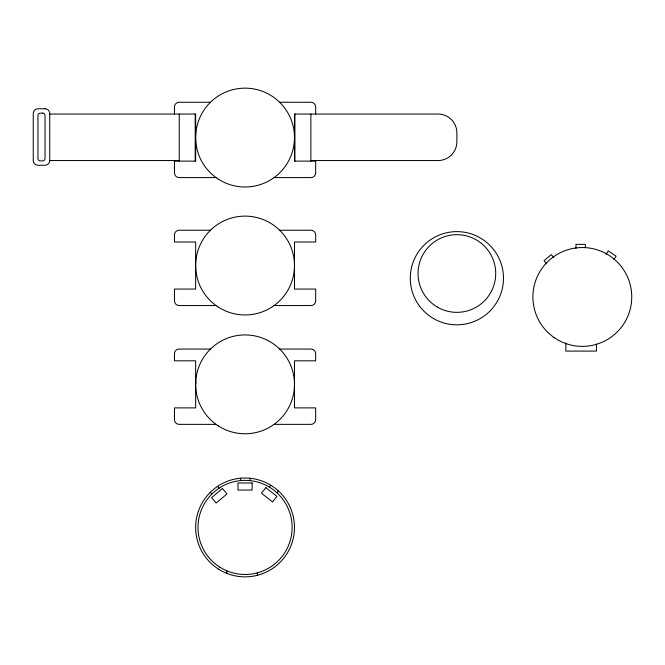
<?xml version="1.0" encoding="UTF-8"?>
<svg xmlns="http://www.w3.org/2000/svg" width="665" height="665" viewBox="0 0 665 665"><rect width="100%" height="100%" fill="white"/><g stroke="black" fill="none" stroke-linecap="round" stroke-linejoin="round"><path stroke-width="1" d="M195.643 384.353L195.734 381.286M294.487 384.353L294.396 387.412M195.66 382.998L195.676 382.425M226.732 573.33L226.832 570.828M240.589 480.571L240.688 478.202M250.015 480.62L250.107 478.26M257.272 575.325L257.372 572.864M606.048 254.263L608.3 250.913L616.114 256.158L613.862 259.508M269.433 487.154L270.83 485.251M276.964 492.815L278.361 490.903M210.472 102.269L179.168 102.269A4.705 4.705 0 0 0 174.463 106.982L174.463 114.039M279.657 102.269L310.962 102.269A4.705 4.705 0 0 1 315.667 106.982L315.667 114.039M179.251 160.548L52.078 160.548A18.828 18.828 0 0 1 49.725 160.398M310.879 160.548L438.052 160.548A18.828 18.828 0 0 0 456.88 141.72L456.88 132.867A18.828 18.828 0 0 0 438.052 114.039L294.487 114.039L294.487 161.113L315.667 161.113L315.667 172.875A4.705 4.705 0 0 1 310.962 177.588L274.08 177.588M216.05 177.588L179.168 177.588A4.705 4.705 0 0 1 174.463 172.875L174.463 161.113L195.643 161.113L195.643 114.039L52.078 114.039A18.828 18.828 0 0 0 49.725 114.189M210.472 230.231L179.168 230.231A4.705 4.705 0 0 0 174.463 234.936L174.463 242.002L195.643 242.002L195.643 289.067L174.463 289.067L174.463 300.838A4.705 4.705 0 0 0 179.168 305.543L216.05 305.543M279.657 230.231L310.962 230.231A4.705 4.705 0 0 1 315.667 234.936L315.667 242.002L294.487 242.002L294.487 289.067L315.667 289.067L315.667 300.838A4.705 4.705 0 0 1 310.962 305.543L274.08 305.543M210.472 349.05L179.168 349.05A4.705 4.705 0 0 0 174.463 353.755L174.463 360.821L195.643 360.821L195.643 407.886L174.463 407.886L174.463 419.657A4.705 4.705 0 0 0 179.168 424.361L216.05 424.361M279.657 349.05L310.962 349.05A4.705 4.705 0 0 1 315.667 353.755L315.667 360.821L294.487 360.821L294.487 407.886L315.667 407.886L315.667 419.657A4.705 4.705 0 0 1 310.962 424.361L274.08 424.361M553.87 257.712L551.285 254.62L544.061 260.663L546.655 263.756M217.63 486.323L219.068 488.185M210.331 492.266L211.778 494.145M596.447 344.029L596.447 351.087L565.849 351.087L565.849 343.024M585.391 247.388L585.391 244.363L575.973 244.363L575.973 248.402M310.879 114.039L310.879 161.113M294.928 114.039L294.928 161.113M195.202 114.039L195.202 161.113M179.251 114.039L179.251 161.113M265.859 487.636L261.47 493.172L272.534 501.942L276.923 496.414L265.859 487.636M222.434 488.534L211.62 497.611L216.158 503.023L226.973 493.945L222.434 488.534M45.02 108.769L37.955 108.769A4.705 4.705 0 0 0 33.25 113.474L33.25 160.548A4.705 4.705 0 0 0 37.955 165.253L45.02 165.253A4.705 4.705 0 0 0 49.725 160.548L49.725 113.474A4.705 4.705 0 0 0 45.02 108.769M42.668 113.117L40.307 113.117A2.352 2.352 0 0 0 37.955 115.469L37.955 158.553A2.352 2.352 0 0 0 40.307 160.905L42.668 160.905A2.352 2.352 0 0 0 45.02 158.553L45.02 115.469A2.352 2.352 0 0 0 42.668 113.117M252.126 482.973L238.004 482.973L238.004 490.038L252.126 490.038L252.126 482.973M218.652 569.207A49.426 49.426 0 0 0 294.445 529.415A49.426 49.426 0 0 0 222.093 483.671A49.426 49.426 0 0 0 218.652 569.207M219.907 567.212A47.074 47.074 0 0 0 292.093 529.323A47.074 47.074 0 0 0 223.191 485.749A47.074 47.074 0 0 0 219.907 567.212M433.58 318.577A46.6 46.6 0 0 0 503.48 278.219A46.6 46.6 0 0 0 433.58 237.862A46.6 46.6 0 0 0 433.58 318.577M437.462 307.147A38.836 38.836 0 0 0 495.716 273.515A38.836 38.836 0 0 0 437.462 239.882A38.836 38.836 0 0 0 437.462 307.147M218.303 425.899A49.426 49.426 0 0 0 294.429 386.756A49.426 49.426 0 0 0 222.467 340.397A49.426 49.426 0 0 0 218.303 425.899M218.444 307.18A49.426 49.426 0 0 0 294.437 267.762A49.426 49.426 0 0 0 222.31 221.661A49.426 49.426 0 0 0 218.444 307.18M218.444 179.218A49.426 49.426 0 0 0 294.437 139.808A49.426 49.426 0 0 0 222.31 93.699A49.426 49.426 0 0 0 218.444 179.218M553.87 337.371A49.426 49.426 0 0 0 631.551 301.403A49.426 49.426 0 0 0 561.559 252.11A49.426 49.426 0 0 0 553.87 337.371"/></g></svg>
